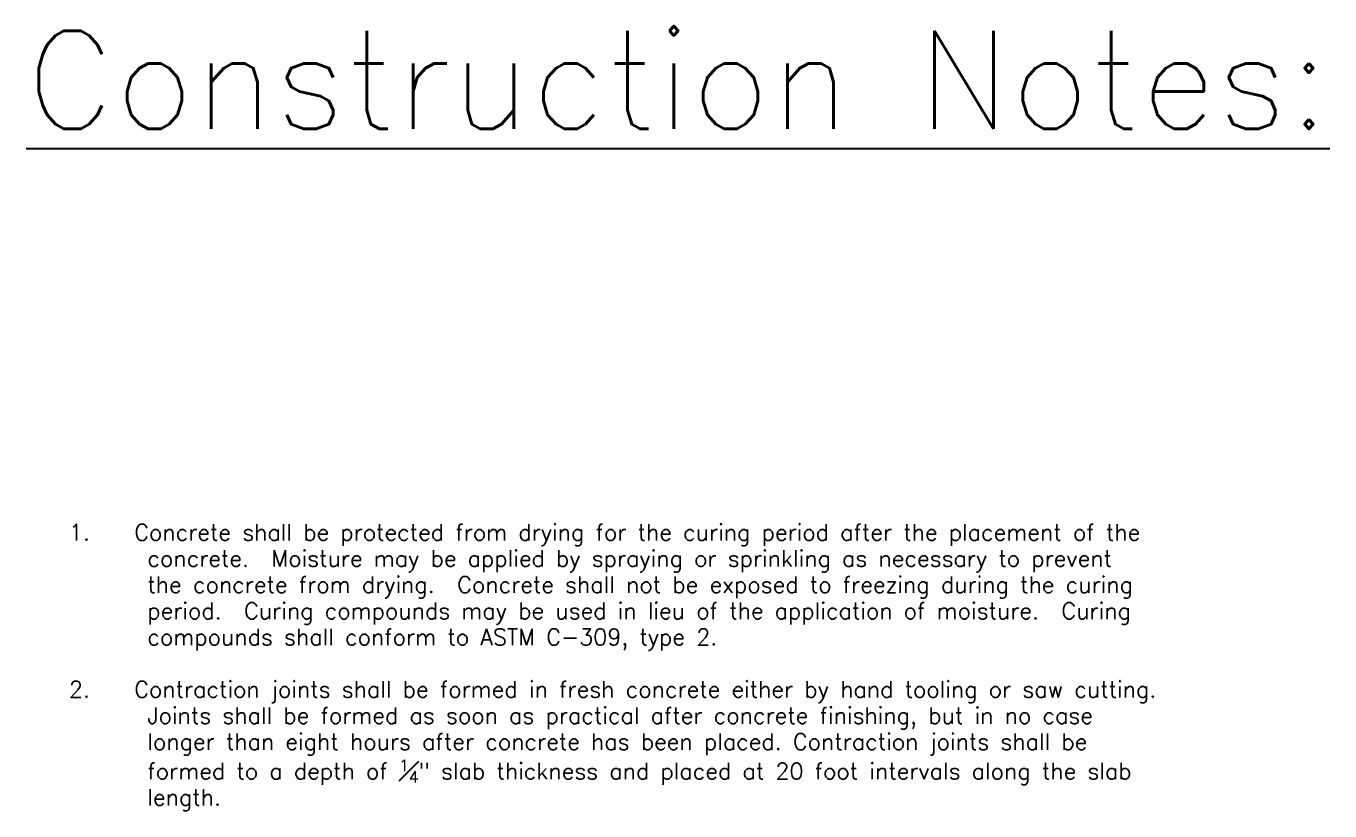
# Model space of a CAD drawing. Header units: feet. Extents: x -5 to 532, y -277 to 70.
# Drawn here: x 81.94 to 88.16, y 42.2 to 45.94 of the extents above; entities that cross this region are included whole.
import ezdxf

# ---------------------------------------------------------------- set-up
doc = ezdxf.new("R2010")
doc.units = ezdxf.units.FT
doc.header["$LTSCALE"] = 0.33
doc.header["$MEASUREMENT"] = 0
doc.linetypes.add('DASHED2', pattern=[0.375, 0.25, -0.125])
doc.layers.add('TXT', color=7, linetype='Continuous')
doc.styles.add('001xB.Note B', font='romans.shx', dxfattribs={"height": 0.078})
doc.styles.add('006xB.Note B', font='romans.shx', dxfattribs={"height": 0.468})

msp = doc.modelspace()

# ---------------------------------------------------------------- texts
at = {"linetype": 'DASHED2', "insert": (85.0499, 45.6855), "char_height": 0.468, "width": 11.584426, "attachment_point": 5, "style": '006xB.Note B'}
msp.add_mtext('{\\LConstruction Notes:}', dxfattribs=at)
at = {"layer": 'TXT', "insert": (82.1451, 43.9408), "char_height": 0.078, "width": 5.621746, "attachment_point": 1, "line_spacing_factor": 0.96, "style": '001xB.Note B'}
msp.add_mtext('\\A1;\\P\\P  \\P\\pi-0.3744,l0.3744;1.^IConcrete shall be protected from drying for the curing period after the placement of the concrete.  Moisture may be applied by spraying or sprinkling as necessary to prevent the concrete from drying.  Concrete shall not be exposed to freezing during the curing period.  Curing compounds may be used in lieu of the application of moisture.  Curing compounds shall conform to ASTM C-309, type 2.\\P\\P2.^IContraction joints shall be formed in fresh concrete either by hand tooling or saw cutting. Joints shall be formed as soon as practical after concrete finishing, but in no case longer than eight hours after concrete has been placed. Contraction joints shall be formed to a depth of {\\H0.7x;\\S1#4;}" slab thickness and placed at 20 foot intervals along the slab length.', dxfattribs=at)

doc.saveas('drawing.dxf')
